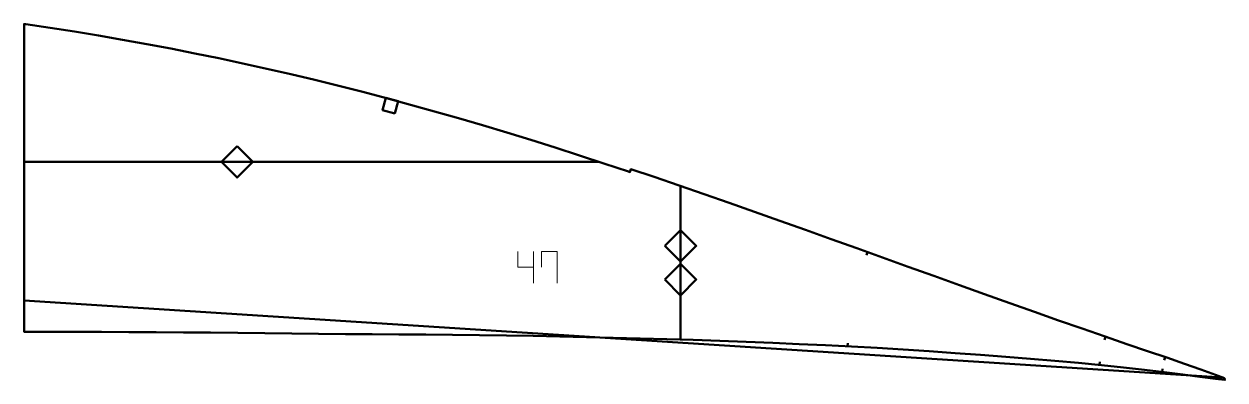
# Model space of a CAD drawing. Header units: metres. Extents: x 394 to 774, y 131 to 244.
import ezdxf

# ---------------------------------------------------------------- set-up
doc = ezdxf.new("R2010")
doc.units = ezdxf.units.M
doc.layers.add('Layer', color=1, linetype='Continuous', lineweight=50)
doc.layers.add('NumLabel', color=1, linetype='Continuous', lineweight=15)

msp = doc.modelspace()

# ---------------------------------------------------------------- linework, layer by layer
at = {"layer": 'Layer', "color": 7}
for p, q in [((393.76, 200), (575.9, 200)), ((455.26, 200), (467.26, 200)), ((601.66, 143.78), (601.66, 192.39)), ((601.66, 167.42), (601.66, 179.42)), ((601.66, 156.74), (601.66, 168.74)), ((393.76, 156.17), (773.33, 131.76))]:
    msp.add_line(p, q, dxfattribs=at)
at = {"layer": 'Layer'}
for p, q in [((660.89, 171.44), (660.55, 170.5)), ((736.27, 144.66), (735.95, 143.71)), ((654.61, 142.61), (654.53, 141.62)), ((755.2, 138.19), (754.87, 137.24)), ((734.42, 136.7), (734.32, 135.71)), ((754.28, 134.47), (754.2, 133.47))]:
    msp.add_line(p, q, dxfattribs=at)
for points in [[(773.97, 131.53), (771.1, 132.57), (766.42, 134.24), (761.28, 136.07), (755.68, 138.03), (749.59, 140.11), (743.04, 142.34), (736.11, 144.71), (728.87, 147.22), (721.39, 149.82), (713.73, 152.52), (705.92, 155.29), (697.99, 158.11), (689.98, 160.98), (681.9, 163.88), (673.78, 166.8), (665.63, 169.73), (657.49, 172.66), (649.35, 175.58), (641.24, 178.48), (633.17, 181.36), (625.13, 184.21), (617.13, 187.02), (609.16, 189.8), (601.24, 192.53), (593.36, 195.22), (585.96, 197.72), (585.64, 196.77), (585.21, 196.91), (577.42, 199.5), (569.67, 202.03), (561.96, 204.51), (554.28, 206.93), (546.62, 209.29), (538.99, 211.58), (531.38, 213.82), (523.78, 215.99), (516.19, 218.1), (508.6, 220.15), (501.02, 222.14), (493.44, 224.07), (485.86, 225.94), (478.28, 227.74), (470.69, 229.49), (463.09, 231.17), (455.49, 232.79), (447.88, 234.35), (440.26, 235.85), (432.63, 237.28), (425, 238.66), (417.35, 239.97), (409.7, 241.22), (402.04, 242.41), (394.38, 243.54), (393.76, 243.62), (393.76, 146.24), (401, 146.21), (409.67, 146.18), (418.32, 146.15), (426.96, 146.12), (435.6, 146.06), (444.23, 146), (452.87, 145.94), (461.47, 145.87), (470.02, 145.79), (478.55, 145.69), (487.07, 145.58), (495.54, 145.49), (504.02, 145.44), (512.51, 145.39), (521, 145.33), (529.51, 145.24), (538.04, 145.13), (546.56, 145.03), (555.04, 144.91), (563.47, 144.76), (571.91, 144.56), (580.39, 144.35), (588.87, 144.13), (597.33, 143.91), (605.72, 143.66), (614.08, 143.37), (622.46, 143.03), (630.87, 142.68), (639.26, 142.33), (647.57, 141.96), (655.79, 141.56), (663.99, 141.09), (672.21, 140.57), (680.46, 140.04), (688.64, 139.5), (696.71, 138.94), (704.67, 138.33), (712.52, 137.7), (720.21, 137.03), (727.71, 136.35), (734.96, 135.64), (741.93, 134.9), (748.59, 134.14), (754.89, 133.39), (760.76, 132.68), (766.16, 132), (771.08, 131.36), (774.1, 130.96), (773.97, 131.53)], [(511.18, 215.32), (507.31, 216.36), (508.36, 220.22), (512.22, 219.18), (511.18, 215.32)], [(461.26, 205), (466.26, 200), (461.26, 195), (456.26, 200), (461.26, 205)], [(596.66, 173.42), (601.66, 178.42), (606.66, 173.42), (601.66, 168.42), (596.66, 173.42)], [(596.66, 162.74), (601.66, 167.74), (606.66, 162.74), (601.66, 157.74), (596.66, 162.74)]]:
    msp.add_lwpolyline(points, close=True, dxfattribs=at)
at = {"layer": 'NumLabel', "color": 1}
for points in [[(550.12, 171.62), (550.12, 166.62), (555.12, 166.62), (555.12, 171.62), (555.12, 161.62)], [(557.62, 166.62), (557.62, 171.62), (562.62, 171.62), (562.62, 161.62)]]:
    msp.add_lwpolyline(points, dxfattribs=at)

doc.saveas('drawing.dxf')
